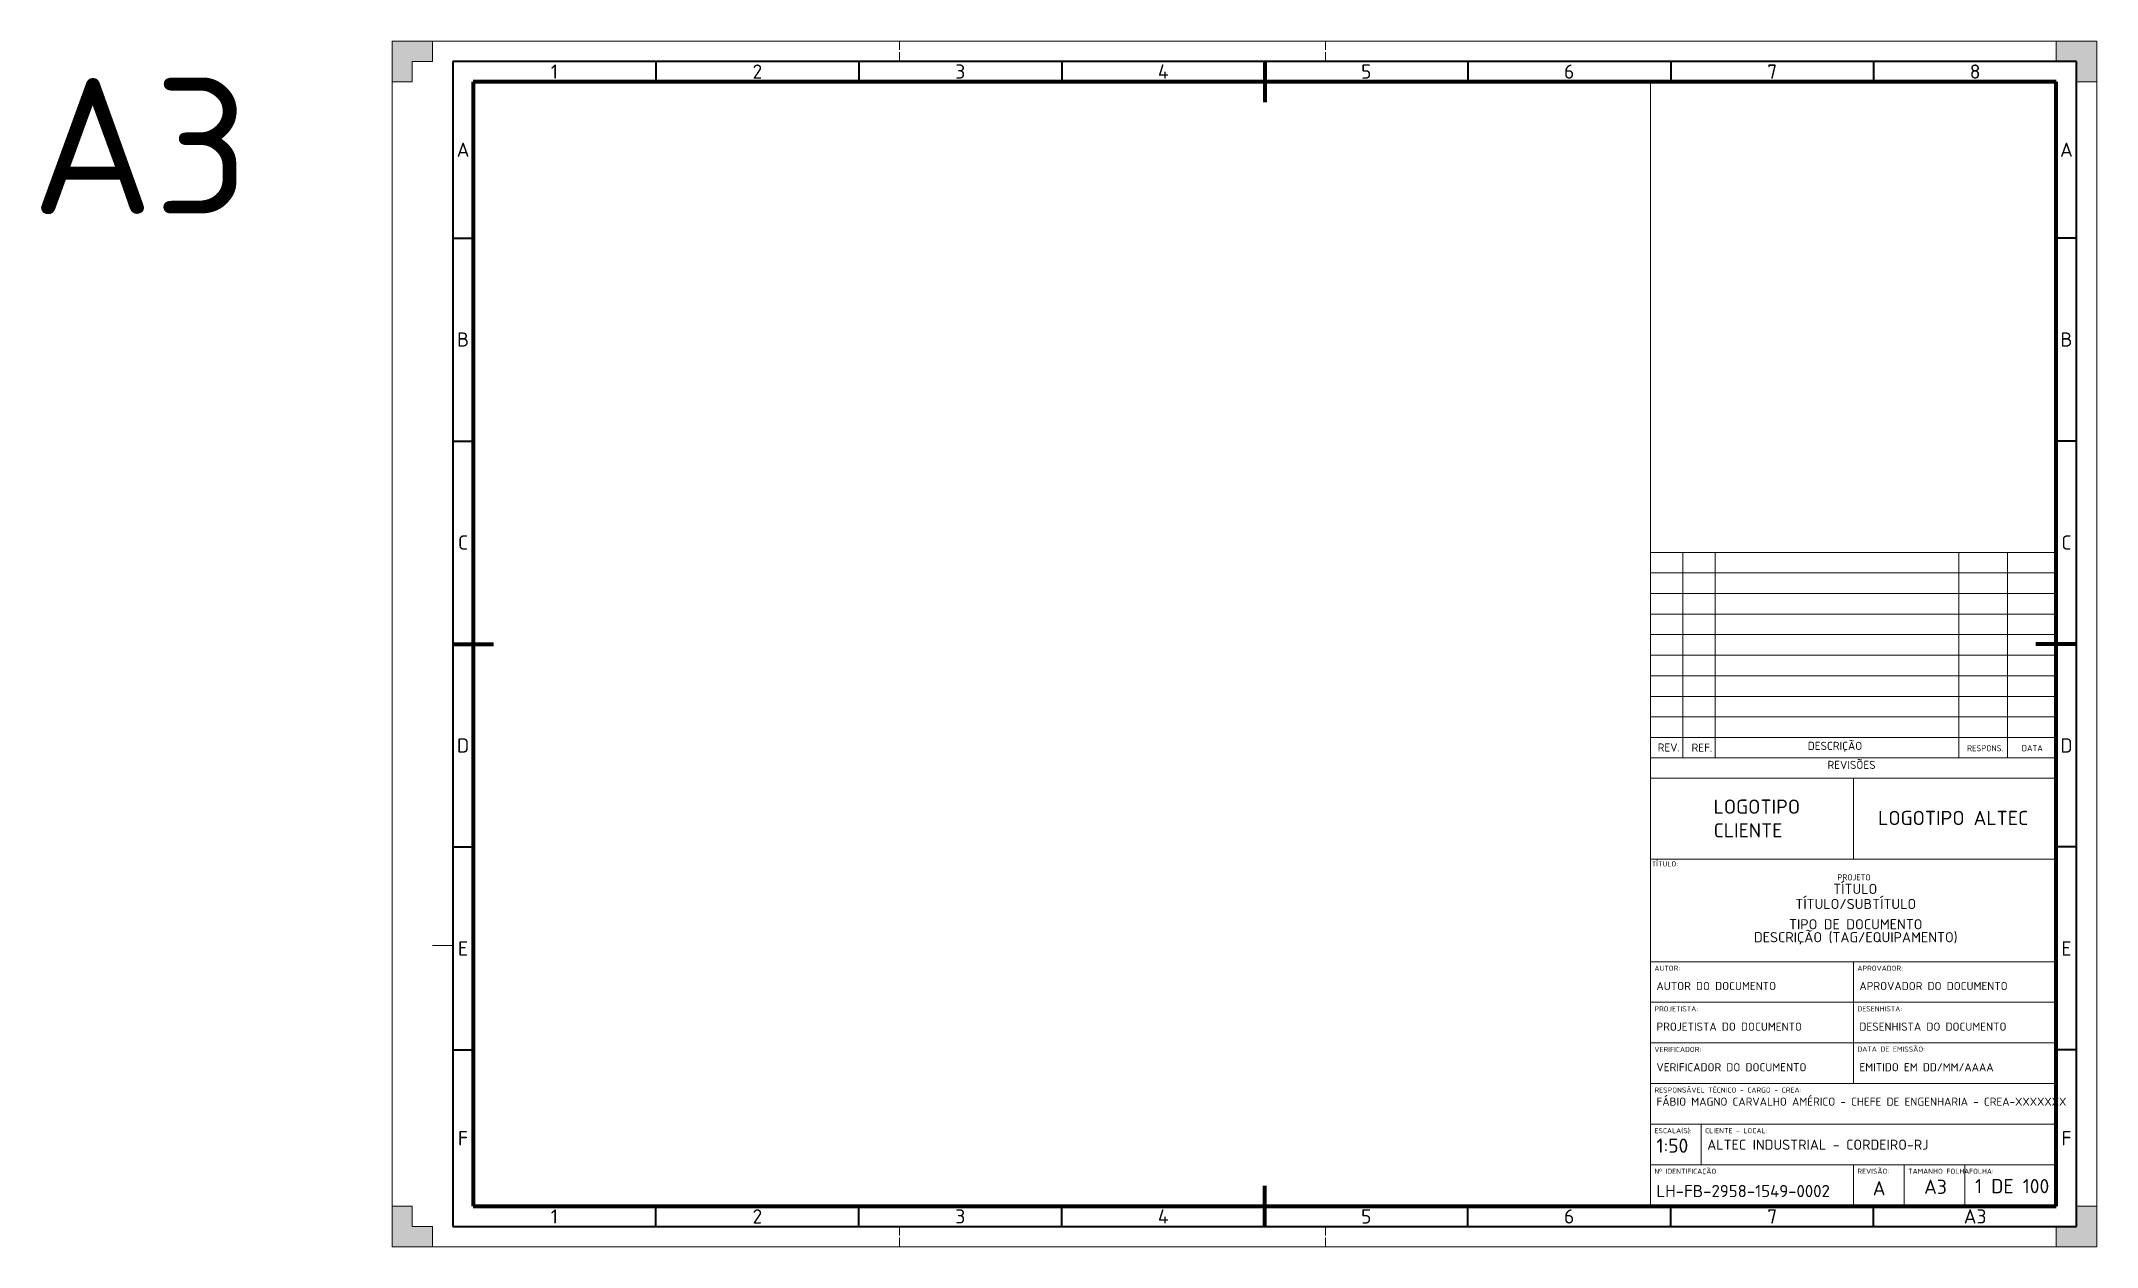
# Paper-space layout 'Folha A3' of a CAD drawing. Header units: metres. Extents: x -86 to 420, y 0 to 297.
import ezdxf
from ezdxf.enums import TextEntityAlignment as Align

# ---------------------------------------------------------------- set-up
doc = ezdxf.new("R2010")
doc.units = ezdxf.units.M
doc.linetypes.add('ABNT_02W018', pattern=[2.7, 2.16, -0.54])
for name, color, linetype, lineweight in [('#Linha de Dobra', 7, 'ABNT_02W018', 18), ('#Margem A2-A3-A4-Centro', 7, 'Continuous', 70), ('#Margem Limite Folha', 7, 'Continuous', 18), ('#Margem Malha', 7, 'Continuous', 35), ('#Texto Legenda', 240, 'Continuous', 25)]:
    doc.layers.add(name, color=color, linetype=linetype, lineweight=lineweight)
doc.styles.add('Ambiente (3.5 mm)', font='isocpeur.ttf', dxfattribs={"height": 3.5})
doc.styles.add('Letra técnica', font='isocpeur.ttf')

psp = doc.layouts.new('Folha A3')

# ---------------------------------------------------------------- hatches: boundary and pattern name
at = {"layer": '#Margem Limite Folha'}
h = psp.add_hatch(color=256, dxfattribs=at)
h.dxf.hatch_style = 1
h.paths.add_polyline_path([(0, 287), (5, 287), (5, 292), (10, 292), (10, 297), (0, 297)])
h = psp.add_hatch(color=256, dxfattribs=at)
h.dxf.hatch_style = 1
h.paths.add_polyline_path([(420, 297), (410, 297), (410, 292), (415, 292), (415, 287), (420, 287)])
h = psp.add_hatch(color=256, dxfattribs=at)
h.dxf.hatch_style = 1
h.paths.add_polyline_path([(0, 0), (10, 0), (10, 5), (5, 5), (5, 10), (0, 10)])
h = psp.add_hatch(color=256, dxfattribs=at)
h.dxf.hatch_style = 1
h.paths.add_polyline_path([(420, 10), (415, 10), (415, 5), (410, 5), (410, 0), (420, 0)])

# ---------------------------------------------------------------- linework, layer by layer
at = {"layer": '#Linha de Dobra'}
for p, q in [((125, 297), (125, 292)), ((230, 297), (230, 292)), ((125, 5), (125, 0)), ((230, 5), (230, 0))]:
    psp.add_line(p, q, dxfattribs=at)
at = {"layer": '#Margem A2-A3-A4-Centro'}
for p, q in [((215, 292), (215, 282)), ((20, 287), (20, 10)), ((410, 287), (20, 287)), ((410, 10), (410, 287)), ((15, 148.5), (25, 148.5)), ((415, 148.5), (405, 148.5)), ((215, 5), (215, 15)), ((20, 10), (410, 10))]:
    psp.add_line(p, q, dxfattribs=at)
at = {"layer": '#Margem Limite Folha'}
for p, q in [((420, 297), (0, 297)), ((0, 297), (0, 0)), ((420, 0), (420, 297)), ((310, 10.26), (310, 287)), ((310, 171.07), (410, 171.07)), ((318, 166), (318, 171)), ((326, 166), (326, 171)), ((386, 166), (386, 171)), ((398, 166), (398, 171)), ((310, 166), (410, 166)), ((318, 160.93), (318, 165.93)), ((326, 160.93), (326, 165.93)), ((386, 160.93), (386, 165.93)), ((398, 160.93), (398, 165.93)), ((310, 160.93), (410, 160.93)), ((318, 155.86), (318, 160.86)), ((326, 155.86), (326, 160.86)), ((386, 155.86), (386, 160.86)), ((398, 155.86), (398, 160.86)), ((310, 155.86), (410, 155.86)), ((318, 150.8), (318, 155.8)), ((326, 150.8), (326, 155.8)), ((386, 150.8), (386, 155.8)), ((398, 150.8), (398, 155.8)), ((310, 150.8), (410, 150.8)), ((318, 145.73), (318, 150.73)), ((326, 145.73), (326, 150.73)), ((386, 145.73), (386, 150.73)), ((398, 145.73), (398, 150.73)), ((310, 145.73), (410, 145.73)), ((318, 140.66), (318, 145.66)), ((326, 140.66), (326, 145.66)), ((386, 140.66), (386, 145.66)), ((398, 140.66), (398, 145.66)), ((310, 140.66), (410, 140.66)), ((318, 135.59), (318, 140.59)), ((326, 135.59), (326, 140.59)), ((386, 135.59), (386, 140.59)), ((398, 135.59), (398, 140.59)), ((310, 135.59), (410, 135.59)), ((318, 130.52), (318, 135.52)), ((326, 130.52), (326, 135.52)), ((386, 130.52), (386, 135.52)), ((398, 130.52), (398, 135.52)), ((310, 130.52), (410, 130.52)), ((318, 125.46), (318, 130.46)), ((326, 125.46), (326, 130.46)), ((386, 125.46), (386, 130.46)), ((398, 125.46), (398, 130.46)), ((318, 125.46), (310, 125.46)), ((310, 125.46), (318, 125.46)), ((318, 120.46), (318, 125.46)), ((318, 125.46), (326, 125.46)), ((326, 125.46), (326, 120.46)), ((326, 125.46), (386, 125.46)), ((398, 125.46), (386, 125.46)), ((386, 125.46), (386, 120.46)), ((398, 120.46), (398, 125.46)), ((398, 125.46), (410, 125.46)), ((410, 120.46), (310, 120.46)), ((310, 120.46), (315, 120.46)), ((310, 120.46), (318, 120.46)), ((410, 120.46), (398, 120.46)), ((410, 115.46), (310, 115.46)), ((360, 115.46), (360, 95.46)), ((410, 95.46), (310, 95.46)), ((15, 74.25), (10, 74.25)), ((310, 70.25), (410, 70.25)), ((360, 70.25), (360, 60.25)), ((310, 60.25), (410, 60.25)), ((310, 60.25), (310, 50.25)), ((360, 60.25), (360, 50.25)), ((310, 40.25), (310, 50.25)), ((310, 50.25), (410, 50.25)), ((360, 50.25), (360, 40.25)), ((410, 40.25), (310, 40.25)), ((310, 40.25), (310, 30.25)), ((310, 30.25), (410, 30.25)), ((360, 30.25), (310, 30.25)), ((335, 30.25), (310, 30.25)), ((310, 30.25), (310, 20.25)), ((322.5, 30.25), (322.5, 20.25)), ((310, 10.26), (310, 20.25)), ((310, 20.25), (410, 20.25)), ((310, 15.25), (310, 15.25)), ((360, 20.25), (360, 10)), ((360, 20.25), (410, 20.25)), ((385, 20.25), (360, 20.25)), ((372.5, 20.25), (372.5, 10)), ((385, 20.25), (410, 20.25)), ((387.5, 20.25), (387.5, 10)), ((410, 10), (310, 10.26)), ((360, 15.13), (360, 15.13)), ((0, 0), (420, 0))]:
    psp.add_line(p, q, dxfattribs=at)
for points in [[(0, 297), (10, 297), (10, 292), (5, 292), (5, 287), (0, 287), (0, 297)], [(420, 297), (410, 297), (410, 292), (415, 292), (415, 287), (420, 287), (420, 297)], [(0, 0), (10, 0), (10, 5), (5, 5), (5, 10), (0, 10), (0, 0)], [(420, 0), (410, 0), (410, 5), (415, 5), (415, 10), (420, 10), (420, 0)]]:
    psp.add_lwpolyline(points, dxfattribs=at)
at = {"layer": '#Margem Malha'}
for p, q in [((415, 292), (15, 292)), ((15, 292), (15, 5)), ((65, 292), (65, 287)), ((115, 292), (115, 287)), ((165, 292), (165, 287)), ((265, 292), (265, 287)), ((315, 292), (315, 287)), ((365, 292), (365, 287)), ((415, 5), (415, 292)), ((15, 248.5), (20, 248.5)), ((415, 248.5), (410, 248.5)), ((15, 198.5), (20, 198.5)), ((415, 198.5), (410, 198.5)), ((15, 98.5), (20, 98.5)), ((415, 98.5), (410, 98.5)), ((15, 48.5), (20, 48.5)), ((415, 48.5), (410, 48.5)), ((65, 5), (65, 10)), ((115, 5), (115, 10)), ((165, 5), (165, 10)), ((265, 5), (265, 10)), ((315, 5), (315, 10)), ((365, 5), (365, 10)), ((15, 5), (415, 5))]:
    psp.add_line(p, q, dxfattribs=at)

# ---------------------------------------------------------------- texts
at = {"layer": '#Margem Limite Folha', "attachment_point": 1, "style": 'Ambiente (3.5 mm)'}
for s, width, insert, char_height in [('\\pxql;REV.', 6.7483, (311.8, 124.01), 2), ('\\pxql;REF.', 6.7483, (320.15, 123.97), 2), ('\\pxqc;DESCRIÇÃO', 55.2751, (327.84, 124.41), 2), ('\\pxql;RESPONS.', 6.7483, (388, 123.57), 1.5), ('\\pxql;DATA', 6.7483, (401.5, 123.6), 1.5), ('\\pxqc;REVISÕES', 55.2751, (331.92, 119.73), 2), ('LOGOTIPO CLIENTE', 27.3219, (325.58, 110.19), 3.5), ('LOGOTIPO ALTEC', 38.2965, (366.1, 107.4), 3.5), ('{\\fISOCPEUR|b1|i0|c0|p34;TÍTULO:}', 32.9225, (310.34, 94.97), 1.25), ('\\pxqc;PROJETO', 85.4649, (317.42, 91.77), 1.5), ('\\pxqc;TÍTULO/SUBTÍTULO', 85.4649, (317.86, 85.72), 2.5), ('\\pxqc;TÍTULO', 85.4649, (317.74, 89.43), 2.5), ('\\pxqc;DESCRIÇÃO (TAG/EQUIPAMENTO)', 85.4649, (317.86, 77.53), 2.5), ('\\pxqc;TIPO DE DOCUMENTO', 85.4649, (317.86, 80.72), 2.5), ('{\\fISOCPEUR|b1|i0|c0|p34;AUTOR:}', 32.9225, (311, 69.25), 1.25), ('{\\fISOCPEUR|b1|i0|c0|p34;APROVADOR:}', 32.9225, (361, 69.25), 1.25), ('AUTOR DO DOCUMENTO', 48.5937, (311.5, 65.25), 2), ('APROVADOR DO DOCUMENTO', 48.5937, (361.5, 65.25), 2), ('{\\fISOCPEUR|b1|i0|c0|p34;PROJETISTA:}', 32.9225, (311, 59.25), 1.25), ('{\\fISOCPEUR|b1|i0|c0|p34;DESENHISTA:}', 32.9225, (361, 59.25), 1.25), ('PROJETISTA DO DOCUMENTO', 48.5937, (311.5, 55.25), 2), ('DESENHISTA DO DOCUMENTO', 48.5937, (361.5, 55.25), 2), ('{\\fISOCPEUR|b1|i0|c0|p34;VERIFICADOR:}', 32.9225, (311, 49.25), 1.25), ('{\\fISOCPEUR|b1|i0|c0|p34;DATA DE EMISSÃO:}', 32.9225, (361, 49.32), 1.25), ('VERIFICADOR DO DOCUMENTO', 48.5937, (311.5, 45.25), 2), ('EMITIDO EM DD/MM/AAAA', 48.5937, (361.5, 45.25), 2), ('{\\fISOCPEUR|b1|i0|c0|p34;RESPONSÁVEL TÉCNICO - CARGO - CREA:}', 32.9225, (311, 39.25), 1.25), ('FÁBIO MAGNO CARVALHO AMÉRICO - CHEFE DE ENGENHARIA - CREA-XXXXXXX', 98.544, (311.5, 36.77), 2), ('{\\fISOCPEUR|b1|i0|c0|p34;ESCALA(S):}', 15.2062, (311, 29.25), 1.25), ('1:50', 9.3681, (311.5, 26.69), 3.5), ('CLIENTE - LOCAL:', 27.3708, (323.5, 29.25), 1.25), ('ALTEC INDUSTRIAL - CORDEIRO-RJ', 85.4649, (324, 26.42), 2.5), ('Nº IDENTIFICAÇÃO', 17.2328, (311, 19.25), 1.25), ('LH-FB-2958-1549-0002', 47.7865, (311.5, 15.25), 3), ('REVISÃO:', 9.9797, (361, 19.25), 1.25), ('A', 11.3405, (364.78, 16.21), 3.5), ('TAMANHO FOLHA:', 13.9214, (373.5, 19.25), 1.25), ('A3', 11.3405, (377.43, 16.55), 3.5), ('FOLHA:', 7.8279, (388.5, 19.25), 1.25), ('1 DE 100', 21.4211, (389.98, 16.71), 3.5)]:
    psp.add_mtext_dynamic_manual_height_columns(s, width=width, gutter_width=17.5, heights=[0], dxfattribs=dict(at, insert=insert, char_height=char_height))
at = {"layer": '#Margem Malha', "style": 'Ambiente (3.5 mm)'}
for s, p in [('1', (40, 289.5)), ('2', (90, 289.5)), ('3', (140, 289.5)), ('4', (190, 289.5)), ('5', (240, 289.5)), ('6', (290, 289.5)), ('7', (340, 289.5)), ('8', (390, 289.5)), ('A', (17.5, 270.25)), ('A', (412.5, 270.25)), ('B', (17.5, 223.5)), ('B', (412.5, 223.5)), ('C', (17.5, 173.5)), ('C', (412.5, 173.5)), ('D', (17.5, 123.5)), ('D', (412.5, 123.5)), ('E', (17.5, 73.5)), ('E', (412.5, 73.5)), ('F', (17.5, 26.75)), ('F', (412.5, 26.75)), ('1', (40, 7.5)), ('2', (90, 7.5)), ('3', (140, 7.5)), ('4', (190, 7.5)), ('5', (240, 7.5)), ('6', (290, 7.5)), ('7', (340, 7.5)), ('A3', (390, 7.5))]:
    psp.add_text(s, height=3.5, dxfattribs=at).set_placement(p, align=Align.MIDDLE_CENTER)
at = {"layer": '#Texto Legenda', "style": 'Letra técnica'}
psp.add_text('A3', height=33.477, dxfattribs=at).set_placement((-88.84, 254.44))

doc.saveas('drawing.dxf')
